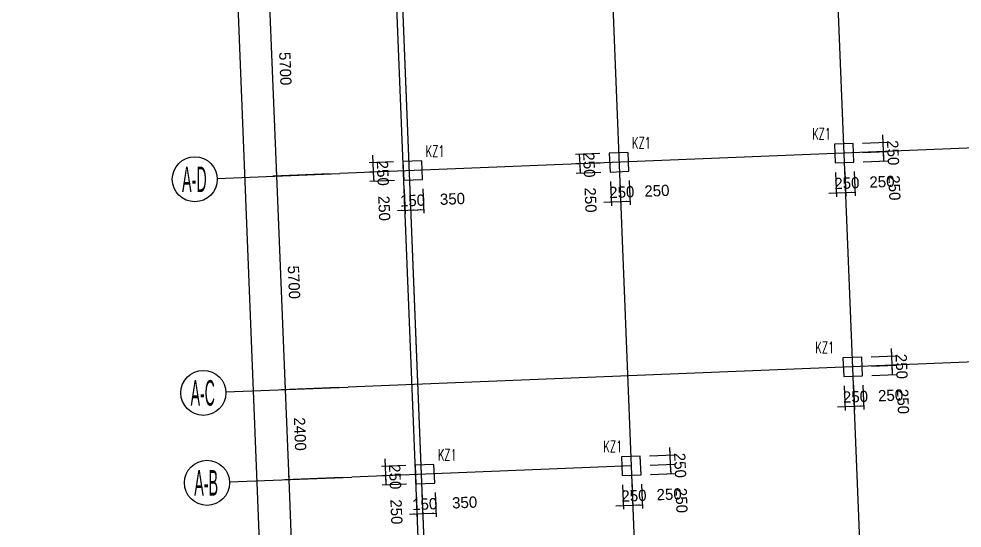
# Model space of a CAD drawing. Extents: x 387171 to 699106, y 11966 to 245688.
# Drawn here: x 471867 to 496990, y 75273 to 88852 of the extents above; entities that cross this region are included whole.
import ezdxf

# ---------------------------------------------------------------- set-up
doc = ezdxf.new("R2010")
doc.units = 0
doc.header["$LTSCALE"] = 100
doc.header["$MEASUREMENT"] = 0
for name, color, linetype in [('COLU', 7, 'Continuous'), ('DIM', 3, 'Continuous'), ('DOTE', 253, 'Continuous'), ('L-AXIS', 3, 'Continuous'), ('NUM', 7, 'Continuous'), ('Q-dote', 253, 'Continuous')]:
    doc.layers.add(name, color=color, linetype=linetype)
doc.styles.add('hztxt', font='hztxt')
doc.styles.get("Standard").update_dxf_attribs({"font": 'standard'})
doc.dimstyles.get("Standard").update_dxf_attribs({"dimtxt": 300, "dimasz": 100, "dimexe": 100, "dimexo": 250, "dimgap": 100, "dimtad": 0, "dimtoh": 1, "dimdec": 0, "dimdsep": 46, "dimcen": 0.09, "dimclrt": 7, "dimadec": 0, "dimazin": 0, "dimtfac": 1, "dimtdec": 4, "dimtofl": 0, "dimtmove": 0, "dimatfit": 3, "dimfxl": 1, "dimtolj": 1, "dimtzin": 0, "dimarcsym": 0})

# ---------------------------------------------------------------- blocks, each defined once
blk = doc.blocks.new('*D3059')
at = {"layer": 'L-AXIS', "color": 0, "linetype": 'ByBlock', "lineweight": -2}
for p, q in [((474241, 232201), (471867, 232105)), ((478441, 70839), (471967, 232109)), ((480715, 70931), (478341, 70835))]:
    blk.add_line(p, q, dxfattribs=at)
for points in [[(471967, 232109), (471988, 232010), (471954, 232009)], [(478441, 70839), (478420, 70939), (478453, 70940)]]:
    blk.add_solid(points, dxfattribs=at)
at = {"layer": 'L-AXIS', "color": 7, "linetype": 'Continuous', "lineweight": -2, "insert": (475554, 151488), "char_height": 300, "width": 1111.67, "attachment_point": 5, "rotation": 272.2988, "style": 'hztxt'}
blk.add_mtext('161400', dxfattribs=at)
blk = doc.blocks.new('*D77')
at = {"layer": 'L-AXIS', "color": 0, "linetype": 'ByBlock', "lineweight": -2}
for p, q in [((480487, 76626), (478954, 76565)), ((479054, 76569), (479282, 70873)), ((480715, 70931), (479182, 70869))]:
    blk.add_line(p, q, dxfattribs=at)
for points in [[(479054, 76569), (479074, 76469), (479041, 76468)], [(479282, 70873), (479262, 70972), (479295, 70974)]]:
    blk.add_solid(points, dxfattribs=at)
at = {"layer": 'L-AXIS', "color": 7, "linetype": 'Continuous', "lineweight": -2, "insert": (479518, 73735), "char_height": 300, "width": 780, "attachment_point": 5, "rotation": 272.2988, "style": 'hztxt'}
blk.add_mtext('5700', dxfattribs=at)
blk = doc.blocks.new('_AXISO')
blk.add_circle((0, 0), 0.5)
blk = doc.blocks.new('*D3904')
at = {"layer": 'L-AXIS', "color": 0, "linetype": 'ByBlock', "lineweight": -2}
for p, q in [((479933, 90415), (478400, 90353)), ((478500, 90357), (478729, 84662)), ((480162, 84720), (478629, 84658))]:
    blk.add_line(p, q, dxfattribs=at)
for points in [[(478500, 90357), (478521, 90258), (478487, 90257)], [(478729, 84662), (478708, 84761), (478741, 84763)]]:
    blk.add_solid(points, dxfattribs=at)
at = {"layer": 'L-AXIS', "color": 7, "linetype": 'Continuous', "lineweight": -2, "insert": (478964, 87524), "char_height": 300, "width": 780, "attachment_point": 5, "rotation": 272.2988, "style": 'hztxt'}
blk.add_mtext('5700', dxfattribs=at)
blk = doc.blocks.new('*D4135')
at = {"layer": 'L-AXIS', "color": 0, "linetype": 'ByBlock', "lineweight": -2}
for p, q in [((480162, 84720), (478629, 84658)), ((478729, 84662), (478957, 78967)), ((480390, 79024), (478857, 78963))]:
    blk.add_line(p, q, dxfattribs=at)
for points in [[(478729, 84662), (478749, 84563), (478716, 84561)], [(478957, 78967), (478937, 79066), (478970, 79067)]]:
    blk.add_solid(points, dxfattribs=at)
at = {"layer": 'L-AXIS', "color": 7, "linetype": 'Continuous', "lineweight": -2, "insert": (479193, 81828), "char_height": 300, "width": 780, "attachment_point": 5, "rotation": 272.2988, "style": 'hztxt'}
blk.add_mtext('5700', dxfattribs=at)
blk = doc.blocks.new('*D4372')
at = {"layer": 'L-AXIS', "color": 0, "linetype": 'ByBlock', "lineweight": -2}
for p, q in [((480390, 79024), (478857, 78963)), ((478957, 78967), (479054, 76569)), ((480487, 76626), (478954, 76565))]:
    blk.add_line(p, q, dxfattribs=at)
for points in [[(478957, 78967), (478978, 78867), (478945, 78866)], [(479054, 76569), (479033, 76668), (479066, 76669)]]:
    blk.add_solid(points, dxfattribs=at)
at = {"layer": 'L-AXIS', "color": 7, "linetype": 'Continuous', "lineweight": -2, "insert": (479355, 77782), "char_height": 300, "width": 785, "attachment_point": 5, "rotation": 272.2988, "style": 'hztxt'}
blk.add_mtext('2400', dxfattribs=at)
blk = doc.blocks.new('*D2422')
at = {"layer": 'DIM', "color": 0, "linetype": 'ByBlock', "lineweight": -2}
for p, q in [((493847, 79064), (493873, 78414)), ((494097, 79074), (494123, 78424)), ((493669, 78506), (494319, 78532))]:
    blk.add_line(p, q, dxfattribs=at)
for points in [[(493869, 78514), (493770, 78494), (493769, 78527)], [(494119, 78524), (494218, 78545), (494220, 78512)]]:
    blk.add_solid(points, dxfattribs=at)
at = {"layer": 'DIM', "color": 7, "linetype": 'Continuous', "lineweight": -2, "insert": (494149, 78776), "char_height": 300, "width": 566.67, "attachment_point": 5, "rotation": 2.2988, "style": 'hztxt'}
blk.add_mtext('250', dxfattribs=at)
blk = doc.blocks.new('*D2902')
at = {"layer": 'DIM', "color": 0, "linetype": 'ByBlock', "lineweight": -2}
for p, q in [((494097, 79074), (494123, 78424)), ((494347, 79084), (494373, 78435)), ((494119, 78524), (494369, 78534))]:
    blk.add_line(p, q, dxfattribs=at)
for points in [[(494119, 78524), (494218, 78545), (494220, 78512)], [(494369, 78534), (494269, 78514), (494268, 78547)]]:
    blk.add_solid(points, dxfattribs=at)
at = {"layer": 'DIM', "color": 7, "linetype": 'Continuous', "lineweight": -2, "insert": (495085, 78813), "char_height": 300, "width": 566.67, "attachment_point": 5, "rotation": 2.2988, "style": 'hztxt'}
blk.add_mtext('250', dxfattribs=at)
blk = doc.blocks.new('*D928')
at = {"layer": 'DIM', "color": 0, "linetype": 'ByBlock', "lineweight": -2}
for p, q in [((494576, 79594), (495226, 79620)), ((495136, 79366), (495126, 79616)), ((494586, 79344), (495236, 79370))]:
    blk.add_line(p, q, dxfattribs=at)
for points in [[(495126, 79616), (495147, 79516), (495113, 79515)], [(495136, 79366), (495115, 79465), (495149, 79466)]]:
    blk.add_solid(points, dxfattribs=at)
at = {"layer": 'DIM', "color": 7, "linetype": 'Continuous', "lineweight": -2, "insert": (495415, 78650), "char_height": 300, "width": 566.67, "attachment_point": 5, "rotation": 272.2988, "style": 'hztxt'}
blk.add_mtext('250', dxfattribs=at)
blk = doc.blocks.new('*D1155')
at = {"layer": 'DIM', "color": 0, "linetype": 'ByBlock', "lineweight": -2}
for p, q in [((495134, 79416), (495108, 80065)), ((494566, 79843), (495216, 79869)), ((494576, 79594), (495226, 79620))]:
    blk.add_line(p, q, dxfattribs=at)
for points in [[(495116, 79865), (495095, 79965), (495129, 79966)], [(495126, 79616), (495147, 79516), (495113, 79515)]]:
    blk.add_solid(points, dxfattribs=at)
at = {"layer": 'DIM', "color": 7, "linetype": 'Continuous', "lineweight": -2, "insert": (495377, 79585), "char_height": 300, "width": 566.67, "attachment_point": 5, "rotation": 272.2988, "style": 'hztxt'}
blk.add_mtext('250', dxfattribs=at)
blk = doc.blocks.new('*D95')
at = {"layer": 'DIM', "color": 0, "linetype": 'ByBlock', "lineweight": -2}
for p, q in [((493618, 84759), (493645, 84110)), ((493868, 84769), (493894, 84120)), ((493441, 84202), (494090, 84228))]:
    blk.add_line(p, q, dxfattribs=at)
for points in [[(493640, 84210), (493541, 84189), (493540, 84222)], [(493890, 84220), (493990, 84240), (493991, 84207)]]:
    blk.add_solid(points, dxfattribs=at)
at = {"layer": 'DIM', "color": 7, "linetype": 'Continuous', "lineweight": -2, "insert": (493920, 84471), "char_height": 300, "width": 566.67, "attachment_point": 5, "rotation": 2.2988, "style": 'hztxt'}
blk.add_mtext('250', dxfattribs=at)
blk = doc.blocks.new('*D317')
at = {"layer": 'DIM', "color": 0, "linetype": 'ByBlock', "lineweight": -2}
for p, q in [((493868, 84769), (493894, 84120)), ((494118, 84779), (494144, 84130)), ((493890, 84220), (494140, 84230))]:
    blk.add_line(p, q, dxfattribs=at)
for points in [[(493890, 84220), (493990, 84240), (493991, 84207)], [(494140, 84230), (494041, 84209), (494040, 84242)]]:
    blk.add_solid(points, dxfattribs=at)
at = {"layer": 'DIM', "color": 7, "linetype": 'Continuous', "lineweight": -2, "insert": (494856, 84509), "char_height": 300, "width": 566.67, "attachment_point": 5, "rotation": 2.2988, "style": 'hztxt'}
blk.add_mtext('250', dxfattribs=at)
blk = doc.blocks.new('*D548')
at = {"layer": 'DIM', "color": 0, "linetype": 'ByBlock', "lineweight": -2}
for p, q in [((494348, 85289), (494997, 85315)), ((494907, 85061), (494897, 85311)), ((494358, 85039), (495007, 85065))]:
    blk.add_line(p, q, dxfattribs=at)
for points in [[(494897, 85311), (494918, 85212), (494885, 85211)], [(494907, 85061), (494887, 85161), (494920, 85162)]]:
    blk.add_solid(points, dxfattribs=at)
at = {"layer": 'DIM', "color": 7, "linetype": 'Continuous', "lineweight": -2, "insert": (495186, 84345), "char_height": 300, "width": 566.67, "attachment_point": 5, "rotation": 272.2988, "style": 'hztxt'}
blk.add_mtext('250', dxfattribs=at)
blk = doc.blocks.new('*D485')
at = {"layer": 'DIM', "color": 0, "linetype": 'ByBlock', "lineweight": -2}
for p, q in [((494905, 85111), (494879, 85761)), ((494338, 85539), (494987, 85565)), ((494348, 85289), (494997, 85315))]:
    blk.add_line(p, q, dxfattribs=at)
for points in [[(494887, 85561), (494867, 85660), (494900, 85661)], [(494897, 85311), (494918, 85212), (494885, 85211)]]:
    blk.add_solid(points, dxfattribs=at)
at = {"layer": 'DIM', "color": 7, "linetype": 'Continuous', "lineweight": -2, "insert": (495149, 85281), "char_height": 300, "width": 566.67, "attachment_point": 5, "rotation": 272.2988, "style": 'hztxt'}
blk.add_mtext('250', dxfattribs=at)
blk = doc.blocks.new('*D2751')
at = {"layer": 'DIM', "color": 0, "linetype": 'ByBlock', "lineweight": -2}
for p, q in [((482173, 76944), (481523, 76918)), ((481615, 77122), (481641, 76472)), ((482183, 76694), (481533, 76668))]:
    blk.add_line(p, q, dxfattribs=at)
for points in [[(481623, 76922), (481602, 77021), (481636, 77022)], [(481633, 76672), (481654, 76573), (481621, 76572)]]:
    blk.add_solid(points, dxfattribs=at)
at = {"layer": 'DIM', "color": 7, "linetype": 'Continuous', "lineweight": -2, "insert": (481885, 76642), "char_height": 300, "width": 566.67, "attachment_point": 5, "rotation": 272.2988, "style": 'hztxt'}
blk.add_mtext('250', dxfattribs=at)
blk = doc.blocks.new('*D2996')
at = {"layer": 'DIM', "color": 0, "linetype": 'ByBlock', "lineweight": -2}
for p, q in [((482183, 76694), (481533, 76668)), ((481633, 76672), (481643, 76422)), ((482193, 76444), (481543, 76418))]:
    blk.add_line(p, q, dxfattribs=at)
for points in [[(481633, 76672), (481654, 76573), (481621, 76572)], [(481643, 76422), (481623, 76522), (481656, 76523)]]:
    blk.add_solid(points, dxfattribs=at)
at = {"layer": 'DIM', "color": 7, "linetype": 'Continuous', "lineweight": -2, "insert": (481922, 75707), "char_height": 300, "width": 566.67, "attachment_point": 5, "rotation": 272.2988, "style": 'hztxt'}
blk.add_mtext('250', dxfattribs=at)
blk = doc.blocks.new('*D3447')
at = {"layer": 'DIM', "color": 0, "linetype": 'ByBlock', "lineweight": -2}
for p, q in [((482453, 76205), (482479, 75555)), ((482602, 76211), (482629, 75561)), ((482275, 75647), (482824, 75669))]:
    blk.add_line(p, q, dxfattribs=at)
for points in [[(482475, 75655), (482375, 75634), (482374, 75668)], [(482625, 75661), (482724, 75682), (482725, 75648)]]:
    blk.add_solid(points, dxfattribs=at)
at = {"layer": 'DIM', "color": 7, "linetype": 'Continuous', "lineweight": -2, "insert": (482676, 75913), "char_height": 300, "width": 476.67, "attachment_point": 5, "rotation": 2.2988, "style": 'hztxt'}
blk.add_mtext('150', dxfattribs=at)
blk = doc.blocks.new('*D1523')
at = {"layer": 'DIM', "color": 0, "linetype": 'ByBlock', "lineweight": -2}
for p, q in [((482602, 76211), (482629, 75561)), ((482952, 76225), (482978, 75575)), ((482625, 75661), (482974, 75675))]:
    blk.add_line(p, q, dxfattribs=at)
for points in [[(482625, 75661), (482724, 75682), (482725, 75648)], [(482974, 75675), (482875, 75654), (482874, 75688)]]:
    blk.add_solid(points, dxfattribs=at)
at = {"layer": 'DIM', "color": 7, "linetype": 'Continuous', "lineweight": -2, "insert": (483740, 75956), "char_height": 300, "width": 566.67, "attachment_point": 5, "rotation": 2.2988, "style": 'hztxt'}
blk.add_mtext('350', dxfattribs=at)
blk = doc.blocks.new('*D1766')
at = {"layer": 'DIM', "color": 0, "linetype": 'ByBlock', "lineweight": -2}
for p, q in [((487948, 76425), (487974, 75776)), ((488198, 76435), (488224, 75786)), ((487770, 75868), (488420, 75894))]:
    blk.add_line(p, q, dxfattribs=at)
for points in [[(487970, 75876), (487871, 75855), (487870, 75888)], [(488220, 75886), (488319, 75906), (488321, 75873)]]:
    blk.add_solid(points, dxfattribs=at)
at = {"layer": 'DIM', "color": 7, "linetype": 'Continuous', "lineweight": -2, "insert": (488250, 76137), "char_height": 300, "width": 566.67, "attachment_point": 5, "rotation": 2.2988, "style": 'hztxt'}
blk.add_mtext('250', dxfattribs=at)
blk = doc.blocks.new('*D1749')
at = {"layer": 'DIM', "color": 0, "linetype": 'ByBlock', "lineweight": -2}
for p, q in [((488198, 76435), (488224, 75786)), ((488448, 76445), (488474, 75796)), ((488220, 75886), (488470, 75896))]:
    blk.add_line(p, q, dxfattribs=at)
for points in [[(488220, 75886), (488319, 75906), (488321, 75873)], [(488470, 75896), (488371, 75875), (488369, 75908)]]:
    blk.add_solid(points, dxfattribs=at)
at = {"layer": 'DIM', "color": 7, "linetype": 'Continuous', "lineweight": -2, "insert": (489186, 76175), "char_height": 300, "width": 566.67, "attachment_point": 5, "rotation": 2.2988, "style": 'hztxt'}
blk.add_mtext('250', dxfattribs=at)
blk = doc.blocks.new('*D1953')
at = {"layer": 'DIM', "color": 0, "linetype": 'ByBlock', "lineweight": -2}
for p, q in [((488677, 76955), (489327, 76981)), ((489237, 76727), (489227, 76977)), ((488688, 76705), (489337, 76731))]:
    blk.add_line(p, q, dxfattribs=at)
for points in [[(489227, 76977), (489248, 76878), (489214, 76876)], [(489237, 76727), (489216, 76826), (489250, 76828)]]:
    blk.add_solid(points, dxfattribs=at)
at = {"layer": 'DIM', "color": 7, "linetype": 'Continuous', "lineweight": -2, "insert": (489516, 76011), "char_height": 300, "width": 566.67, "attachment_point": 5, "rotation": 272.2988, "style": 'hztxt'}
blk.add_mtext('250', dxfattribs=at)
blk = doc.blocks.new('*D2214')
at = {"layer": 'DIM', "color": 0, "linetype": 'ByBlock', "lineweight": -2}
for p, q in [((489235, 76777), (489209, 77427)), ((488667, 77205), (489317, 77231)), ((488677, 76955), (489327, 76981))]:
    blk.add_line(p, q, dxfattribs=at)
for points in [[(489217, 77227), (489196, 77326), (489230, 77327)], [(489227, 76977), (489248, 76878), (489214, 76876)]]:
    blk.add_solid(points, dxfattribs=at)
at = {"layer": 'DIM', "color": 7, "linetype": 'Continuous', "lineweight": -2, "insert": (489478, 76947), "char_height": 300, "width": 566.67, "attachment_point": 5, "rotation": 272.2988, "style": 'hztxt'}
blk.add_mtext('250', dxfattribs=at)
blk = doc.blocks.new('*D423')
at = {"layer": 'DIM', "color": 0, "linetype": 'ByBlock', "lineweight": -2}
for p, q in [((481290, 85215), (481316, 84566)), ((481848, 85037), (481198, 85011)), ((481858, 84788), (481208, 84762))]:
    blk.add_line(p, q, dxfattribs=at)
for points in [[(481298, 85015), (481278, 85115), (481311, 85116)], [(481308, 84766), (481329, 84666), (481296, 84665)]]:
    blk.add_solid(points, dxfattribs=at)
at = {"layer": 'DIM', "color": 7, "linetype": 'Continuous', "lineweight": -2, "insert": (481560, 84735), "char_height": 300, "width": 566.67, "attachment_point": 5, "rotation": 272.2988, "style": 'hztxt'}
blk.add_mtext('250', dxfattribs=at)
blk = doc.blocks.new('*D680')
at = {"layer": 'DIM', "color": 0, "linetype": 'ByBlock', "lineweight": -2}
for p, q in [((481858, 84788), (481208, 84762)), ((481308, 84766), (481318, 84516)), ((481868, 84538), (481218, 84512))]:
    blk.add_line(p, q, dxfattribs=at)
for points in [[(481308, 84766), (481329, 84666), (481296, 84665)], [(481318, 84516), (481298, 84615), (481331, 84616)]]:
    blk.add_solid(points, dxfattribs=at)
at = {"layer": 'DIM', "color": 7, "linetype": 'Continuous', "lineweight": -2, "insert": (481597, 83800), "char_height": 300, "width": 566.67, "attachment_point": 5, "rotation": 272.2988, "style": 'hztxt'}
blk.add_mtext('250', dxfattribs=at)
blk = doc.blocks.new('*D896')
at = {"layer": 'DIM', "color": 0, "linetype": 'ByBlock', "lineweight": -2}
for p, q in [((482128, 84298), (482154, 83649)), ((482278, 84304), (482304, 83655)), ((481950, 83741), (482499, 83763))]:
    blk.add_line(p, q, dxfattribs=at)
for points in [[(482150, 83749), (482050, 83728), (482049, 83761)], [(482300, 83755), (482399, 83775), (482400, 83742)]]:
    blk.add_solid(points, dxfattribs=at)
at = {"layer": 'DIM', "color": 7, "linetype": 'Continuous', "lineweight": -2, "insert": (482351, 84007), "char_height": 300, "width": 476.67, "attachment_point": 5, "rotation": 2.2988, "style": 'hztxt'}
blk.add_mtext('150', dxfattribs=at)
blk = doc.blocks.new('*D875')
at = {"layer": 'DIM', "color": 0, "linetype": 'ByBlock', "lineweight": -2}
for p, q in [((482278, 84304), (482304, 83655)), ((482627, 84318), (482653, 83669)), ((482300, 83755), (482649, 83769))]:
    blk.add_line(p, q, dxfattribs=at)
for points in [[(482300, 83755), (482399, 83775), (482400, 83742)], [(482649, 83769), (482550, 83748), (482549, 83781)]]:
    blk.add_solid(points, dxfattribs=at)
at = {"layer": 'DIM', "color": 7, "linetype": 'Continuous', "lineweight": -2, "insert": (483415, 84050), "char_height": 300, "width": 566.67, "attachment_point": 5, "rotation": 2.2988, "style": 'hztxt'}
blk.add_mtext('350', dxfattribs=at)
blk = doc.blocks.new('*D1095')
at = {"layer": 'DIM', "color": 0, "linetype": 'ByBlock', "lineweight": -2}
for p, q in [((487343, 85258), (486694, 85232)), ((486794, 85236), (486804, 84986)), ((487353, 85008), (486704, 84982))]:
    blk.add_line(p, q, dxfattribs=at)
for points in [[(486794, 85236), (486814, 85137), (486781, 85135)], [(486804, 84986), (486783, 85085), (486816, 85087)]]:
    blk.add_solid(points, dxfattribs=at)
at = {"layer": 'DIM', "color": 7, "linetype": 'Continuous', "lineweight": -2, "insert": (487055, 84956), "char_height": 300, "width": 566.67, "attachment_point": 5, "rotation": 272.2988, "style": 'hztxt'}
blk.add_mtext('250', dxfattribs=at)
blk = doc.blocks.new('*D3539')
at = {"layer": 'DIM', "color": 0, "linetype": 'ByBlock', "lineweight": -2}
for p, q in [((487353, 85008), (486704, 84982)), ((486804, 84986), (486814, 84736)), ((487363, 84758), (486714, 84732))]:
    blk.add_line(p, q, dxfattribs=at)
for points in [[(486804, 84986), (486824, 84887), (486791, 84886)], [(486814, 84736), (486793, 84836), (486827, 84837)]]:
    blk.add_solid(points, dxfattribs=at)
at = {"layer": 'DIM', "color": 7, "linetype": 'Continuous', "lineweight": -2, "insert": (487093, 84021), "char_height": 300, "width": 566.67, "attachment_point": 5, "rotation": 272.2988, "style": 'hztxt'}
blk.add_mtext('250', dxfattribs=at)
blk = doc.blocks.new('*D4008')
at = {"layer": 'DIM', "color": 0, "linetype": 'ByBlock', "lineweight": -2}
for p, q in [((487623, 84519), (487649, 83869)), ((487873, 84529), (487899, 83879)), ((487445, 83961), (488095, 83987))]:
    blk.add_line(p, q, dxfattribs=at)
for points in [[(487645, 83969), (487546, 83948), (487545, 83982)], [(487895, 83979), (487994, 84000), (487996, 83967)]]:
    blk.add_solid(points, dxfattribs=at)
at = {"layer": 'DIM', "color": 7, "linetype": 'Continuous', "lineweight": -2, "insert": (487925, 84231), "char_height": 300, "width": 566.67, "attachment_point": 5, "rotation": 2.2988, "style": 'hztxt'}
blk.add_mtext('250', dxfattribs=at)
blk = doc.blocks.new('*D4254')
at = {"layer": 'DIM', "color": 0, "linetype": 'ByBlock', "lineweight": -2}
for p, q in [((487873, 84529), (487899, 83879)), ((488123, 84539), (488149, 83889)), ((487895, 83979), (488145, 83989))]:
    blk.add_line(p, q, dxfattribs=at)
for points in [[(487895, 83979), (487994, 84000), (487996, 83967)], [(488145, 83989), (488046, 83969), (488044, 84002)]]:
    blk.add_solid(points, dxfattribs=at)
at = {"layer": 'DIM', "color": 7, "linetype": 'Continuous', "lineweight": -2, "insert": (488861, 84268), "char_height": 300, "width": 566.67, "attachment_point": 5, "rotation": 2.2988, "style": 'hztxt'}
blk.add_mtext('250', dxfattribs=at)
blk = doc.blocks.new('1')
at = {"layer": 'DOTE'}
blk.add_line((458698, 592855), (587451, 458371), dxfattribs=at)
blk = doc.blocks.new('后浇带现场')
at = {"layer": 'Q-dote'}
blk.add_line((659263, 761135), (666731, 575100), dxfattribs=at)
at = {"color": 1, "lineweight": 30, "rotation": 318.5460777723208}
blk.add_blockref('1', (-77006, 620463), dxfattribs=at)

msp = doc.modelspace()

# ---------------------------------------------------------------- linework, layer by layer
at = {"color": 6, "lineweight": 30}
msp.add_lwpolyline([(476181.3, 232428.8), (494258.1, 233154.4), (494258.1, 231537.9), (540808.1, 231537.9), (540808.1, 232387.9), (590208.1, 232387.9), (590208.1, 232187.9), (593108.1, 232187.9), (593108.1, 230737.9), (608058.1, 230737.9), (608058.1, 231687.9), (648158.1, 231687.9), (648158.1, 230737.9), (657058.1, 230737.9), (657158.1, 196187.9), (658248.2, 196187.9), (663075.9, 83077.9), (659946, 47787.8), (654318.1, 48286.9), (653832.2, 42808.4), (496133.5, 56794.9), (482757.4, 68610.1), (476181.3, 232428.8)], dxfattribs=at)
at = {"layer": 'COLU'}
for points in [[(493608.4, 85009.1), (494108, 85029.2), (494087.9, 85528.8), (493588.3, 85508.7)], [(487613.2, 84768.5), (488112.8, 84788.5), (488092.8, 85288.1), (487593.2, 85268.1)], [(482117.7, 84547.9), (482617.3, 84567.9), (482597.2, 85067.5), (482097.6, 85047.5)], [(493837, 79313.7), (494336.6, 79333.8), (494316.6, 79833.4), (493817, 79813.3)], [(487938.1, 76675), (488437.7, 76695.1), (488417.7, 77194.7), (487918.1, 77174.6)], [(482442.6, 76454.4), (482942.1, 76474.5), (482922.1, 76974.1), (482422.5, 76954)]]:
    msp.add_lwpolyline(points, close=True, dxfattribs=at)
at = {"layer": 'DOTE'}
for p, q in [((495323.3, 48523.1), (487855.3, 234558.3)), ((481860.1, 234317.6), (489328.1, 48282.5)), ((476264.6, 234093), (483732.6, 48057.9)), ((506987.6, 85796.4), (480411.6, 84729.6)), ((507216.2, 80101), (480640.2, 79034.2)), ((488177.9, 76934.8), (480736.5, 76636.1))]:
    msp.add_line(p, q, dxfattribs=at)
at = {"layer": 'L-AXIS'}
for p, q in [((477152.4, 84598.8), (480411.6, 84729.6)), ((477381, 78903.3), (480640.2, 79034.2)), ((477477.3, 76505.3), (480736.5, 76636.1))]:
    msp.add_line(p, q, dxfattribs=at)

# ---------------------------------------------------------------- block references
at = {"color": 3, "lineweight": 30}
msp.add_blockref('后浇带现场', (-182998.7, -527042.1), dxfattribs=at)
at = {"layer": 'L-AXIS'}
ref = msp.add_blockref('_AXISO', (476552.9, 84574.7), dxfattribs=dict(at, xscale=1199.999999999997, yscale=1200, rotation=359.999645787379))
ref.add_attrib('A', 'A-D', (476213.5, 84235.3), dxfattribs={"height": 678.82, "style": 'hztxt', "width": 0.419355})
ref = msp.add_blockref('_AXISO', (476781.5, 78879.3), dxfattribs=dict(at, xscale=1199.999999999997, yscale=1200, rotation=359.999645787379))
ref.add_attrib('A', 'A-C', (476442.1, 78539.9), dxfattribs={"height": 678.82, "style": 'hztxt', "width": 0.412698})
ref = msp.add_blockref('_AXISO', (476877.8, 76481.2), dxfattribs=dict(at, xscale=1199.999999999997, yscale=1200, rotation=359.999645787379))
ref.add_attrib('A', 'A-B', (476538.4, 76141.8), dxfattribs={"height": 678.82, "style": 'hztxt', "width": 0.419355})

# ---------------------------------------------------------------- texts
at = {"layer": 'NUM', "color": 200, "width": 0.7}
for p in [(492997.7, 85634.9), (488198.8, 85394.2), (482703.3, 85173.6), (493080.7, 79939.5), (483028.2, 77080.1), (487435.4, 77300.7)]:
    msp.add_text('KZ1', height=300, dxfattribs=at).set_placement(p)

# ---------------------------------------------------------------- dimensions: what is measured, and where the dimension line sits
at = {"layer": 'DIM', "color": 200}
for p1, p2, picture, middle in [((494098, 85279), (494087.9, 85528.8), '*D485', (495128.4, 85788.8)), ((487593.2, 85268.1), (487603.2, 85018.3), '*D1095', (487034.9, 85463.9)), ((482097.6, 85047.5), (482107.6, 84797.7), '*D423', (481539.3, 85243.3)), ((494108, 85029.2), (494098, 85279), '*D548', (495165.9, 84853.4)), ((487603.2, 85018.3), (487613.2, 84768.5), '*D3539', (487072.4, 84528.5)), ((493608.4, 85009.1), (493858.2, 85019.2), '*D95', (493412.6, 84450.8)), ((493858.2, 85019.2), (494108, 85029.2), '*D317', (494348, 84488.4)), ((482107.6, 84797.7), (482117.7, 84547.9), '*D680', (481576.8, 84307.9)), ((487613.2, 84768.5), (487863, 84778.5), '*D4008', (487417.4, 84210.2)), ((487863, 84778.5), (488112.8, 84788.5), '*D4254', (488352.8, 84247.7)), ((482117.7, 84547.9), (482267.5, 84553.9), '*D896', (481938, 83990.2)), ((482267.5, 84553.9), (482617.3, 84567.9), '*D875', (482857.2, 84027.1)), ((494326.6, 79583.6), (494316.6, 79833.4), '*D1155', (495357, 80093.4)), ((494336.6, 79333.8), (494326.6, 79583.6), '*D928', (495394.5, 79158)), ((493837, 79313.7), (494086.8, 79323.8), '*D2422', (493641.2, 78755.4)), ((494086.8, 79323.8), (494336.6, 79333.8), '*D2902', (494576.6, 78793)), ((488427.7, 76944.9), (488417.7, 77194.7), '*D2214', (489458.1, 77454.7)), ((482422.5, 76954), (482432.5, 76704.2), '*D2751', (481864.2, 77149.8)), ((488437.7, 76695.1), (488427.7, 76944.9), '*D1953', (489495.6, 76519.3)), ((482432.5, 76704.2), (482442.6, 76454.4), '*D2996', (481901.7, 76214.4)), ((487938.1, 76675), (488187.9, 76685), '*D1766', (487742.3, 76116.7)), ((488187.9, 76685), (488437.7, 76695.1), '*D1749', (488677.7, 76154.3)), ((482442.6, 76454.4), (482592.4, 76460.4), '*D3447', (482262.9, 75896.7)), ((482592.4, 76460.4), (482942.1, 76474.5), '*D1523', (483182.1, 75933.6))]:
    dim = msp.add_aligned_dim(p1=p1, p2=p2, distance=-800, dimstyle='Standard', dxfattribs=at)
    dim.commit()
    dim.dimension.update_dxf_attribs({"geometry": picture, "text_midpoint": middle})
at = {"layer": 'L-AXIS'}
for base, p1, p2, picture, middle in [((471967, 232109.5), (480965.1, 70940.7), (474491.3, 232210.8), '*D3059', (475553.6, 151488.5)), ((478728.6, 84662), (480182.9, 90425), (480411.6, 84729.6), '*D3904', (478964.1, 87523.8)), ((478957.3, 78966.6), (480411.6, 84729.6), (480640.2, 79034.2), '*D4135', (479192.7, 81828.4)), ((479053.5, 76568.6), (480640.2, 79034.2), (480736.5, 76636.1), '*D4372', (479355.1, 77781.6)), ((479282.2, 70873.1), (480736.5, 76636.1), (480965.1, 70940.7), '*D77', (479517.6, 73734.9))]:
    dim = msp.add_linear_dim(base=base, p1=p1, p2=p2, angle=92.29877, dimstyle='Standard', dxfattribs=at)
    dim.commit()
    dim.dimension.update_dxf_attribs({"geometry": picture, "text_midpoint": middle})

doc.saveas('drawing.dxf')
